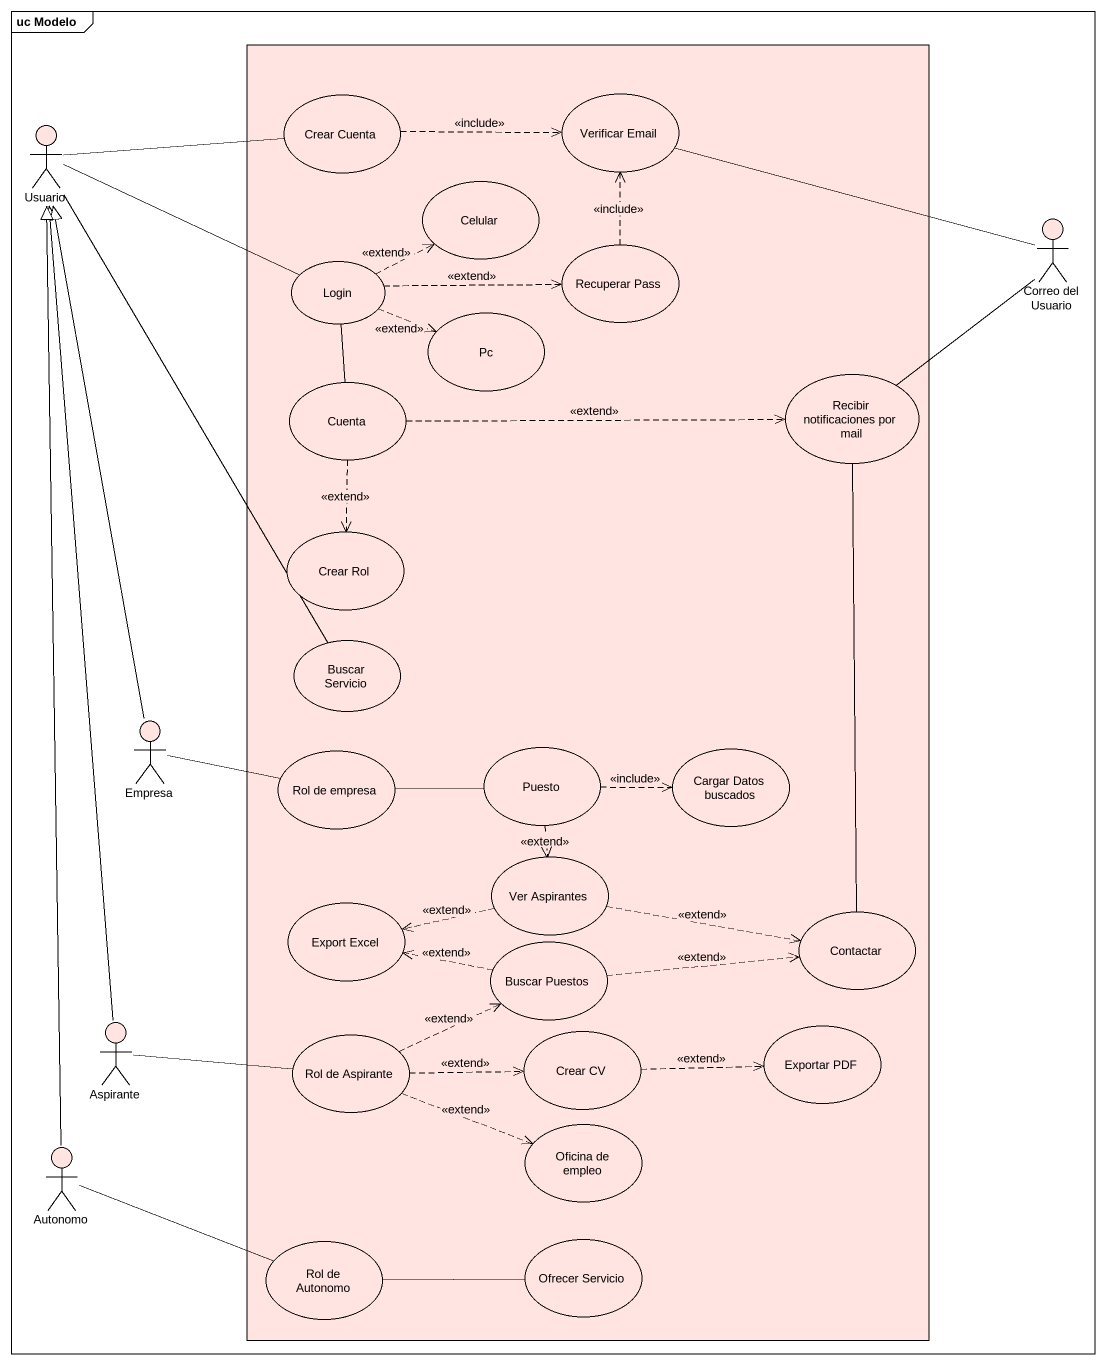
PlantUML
@startuml
mainframe uc Modelo
rectangle " " as rectangle1 #FFE4E1 {
  usecase "Crear Cuenta" as Crear_Cuenta #FFE4E1
  usecase "Verificar Email" as Verificar_Email #FFE4E1
  usecase Celular #FFE4E1
  usecase "Recuperar Pass" as Recuperar_Pass #FFE4E1
  usecase Login #FFE4E1
  usecase Pc #FFE4E1
  usecase Cuenta #FFE4E1
  usecase "Recibir notificaciones por mail" as Recibir_notificaciones_por #FFE4E1
  usecase "Crear Rol" as Crear_Rol #FFE4E1
  usecase "Buscar Servicio" as Buscar_Servicio #FFE4E1
  usecase "Rol de empresa" as Rol_de_empresa #FFE4E1
  usecase Puesto #FFE4E1
  usecase "Cargar Datos buscados" as Cargar_Datos_buscados #FFE4E1
  usecase "Export Excel" as Export_Excel #FFE4E1
  usecase "Ver Aspirantes" as Ver_Aspirantes #FFE4E1
  usecase "Buscar Puestos" as Buscar_Puestos #FFE4E1
  usecase Contactar #FFE4E1
  usecase "Rol de Aspirante" as Rol_de_Aspirante #FFE4E1
  usecase "Crear CV" as Crear_CV #FFE4E1
  usecase "Exportar PDF" as Exportar_PDF #FFE4E1
  usecase "Oficina de empleo" as Oficina_de_empleo #FFE4E1
  usecase "Rol de Autonomo" as Rol_de_Autonomo #FFE4E1
  usecase "Ofrecer Servicio" as Ofrecer_Servicio #FFE4E1
}
actor Usuario #FFE4E1
actor "Correo del Usuario" as Correo_del_Usuario #FFE4E1
actor Empresa #FFE4E1
actor Aspirante #FFE4E1
actor Autonomo #FFE4E1
Crear_Cuenta .right.> Verificar_Email : <<include>>
Verificar_Email -right- Correo_del_Usuario
Usuario -right- Crear_Cuenta
Usuario -right- Login
Usuario -- Buscar_Servicio
Recuperar_Pass .up.> Verificar_Email : <<include>>
Login .right.> Celular : <<extend>>
Login .right.> Recuperar_Pass : <<extend>>
Login .right.> Pc : <<extend>>
Login -- Cuenta
Cuenta .right.> Recibir_notificaciones_por : <<extend>>
Cuenta ..> Crear_Rol : <<extend>>
Recibir_notificaciones_por -up- Correo_del_Usuario
Empresa -up-|> Usuario
Empresa -right- Rol_de_empresa
Rol_de_empresa -right- Puesto
Puesto .right.> Cargar_Datos_buscados : <<include>>
Puesto ..> Ver_Aspirantes : <<extend>>
Ver_Aspirantes .left.> Export_Excel : <<extend>>
Ver_Aspirantes .right.> Contactar : <<extend>>
Buscar_Puestos .left.> Export_Excel : <<extend>>
Buscar_Puestos .right.> Contactar : <<extend>>
Contactar -up- Recibir_notificaciones_por
Aspirante -up-|> Usuario
Aspirante -right- Rol_de_Aspirante
Rol_de_Aspirante .right.> Buscar_Puestos : <<extend>>
Rol_de_Aspirante .right.> Crear_CV : <<extend>>
Rol_de_Aspirante .right.> Oficina_de_empleo : <<extend>>
Crear_CV .right.> Exportar_PDF : <<extend>>
Autonomo -up-|> Usuario
Autonomo -right- Rol_de_Autonomo
Rol_de_Autonomo -right- Ofrecer_Servicio
@enduml
